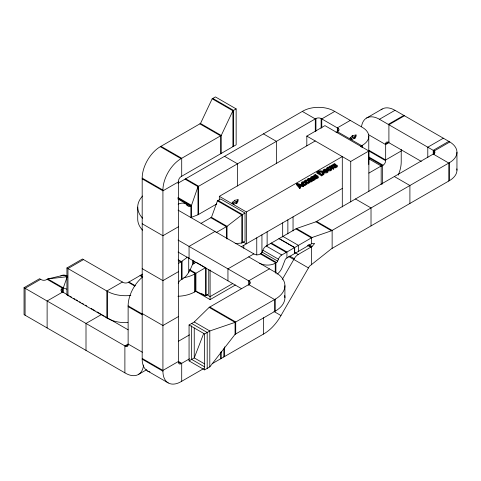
<?xml version="1.0" encoding="UTF-8"?>
<svg xmlns="http://www.w3.org/2000/svg" width="481" height="481" viewBox="0 0 481 481"><rect width="100%" height="100%" fill="white"/><g stroke="black" fill="none" stroke-linecap="round" stroke-linejoin="round"><path stroke-width="0.72" d="M311.417 178.174L313.143 177.597L313.179 176.677L312.53 176.305C308.459 177.098 311.959 179.533 314.069 177.892C315.903 178.776 311.466 179.912 310.708 178.95M316.113 174.982L315.47 174.609C311.892 174.904 314.165 177.982 316.408 176.329C319.781 176.184 314.382 177.639 316.203 177.88C319.234 177.97 318.434 174.501 315.795 175.974C312.373 177.261 316.306 173.286 316.113 175.884L314.598 176.299M323.262 173.954L323.292 173.635C322.312 171.795 319.576 171.861 318.079 173.052M331.301 167.37C331.042 164.887 333.243 165.68 331.337 167.135M307.642 179.75C306.433 182.299 311.862 182.978 312.806 180.736L312.806 179.84L312.151 179.455L310.768 180.658A1.413 0.812 0 0 1 309.824 180.706L308.874 180.363L311.363 178.926L311.363 179.822L308.874 181.259M63.324 292.4L63.324 287.909L67.208 276.683A13.011 7.516 60 0 0 60.702 276.04M201.106 223.328L211.472 217.34L217.436 200.848L220.677 198.978L245.039 213.047L245.039 241.179L241.799 243.049L235.155 243.602M203.728 333.381L194.246 357.906L189.063 360.9L189.063 324.982L194.246 321.987L209.151 307.395L249.326 284.199L249.326 281.205L178.042 240.049M178.042 210.119L254.515 254.269A3.668 2.116 0 0 0 259.698 254.269L260.991 253.523A1.834 1.058 -60 0 0 262.115 252.122L262.866 250.198A5.501 3.175 -60 0 1 266.233 246.007L296.494 228.535L315.939 221.801L433.88 153.704A3.668 2.116 0 0 0 433.88 150.709L433.88 154.455M259.698 263.245A10.997 6.349 0 0 0 275.252 263.245L276.545 262.5A1.834 1.058 -60 0 0 277.669 261.105L278.415 259.175A5.501 3.175 -60 0 1 281.782 254.984L312.049 237.512L331.493 230.778L449.434 162.686A25.661 14.815 0 0 0 449.434 141.733M327.459 169.09L328.92 168.422L330.982 169.613M178.198 283.189L178.95 281.89A3.668 2.116 -60 0 1 180.784 279.954C187.025 277.086 189.965 270.713 192.376 264.682L195.917 262.235M149.922 371.897A25.661 14.815 -60 0 1 142.184 359.199L142.184 178.108A25.661 14.815 -60 0 1 160.323 146.681L200.505 123.485L212.169 98.791L215.41 96.921L236.147 108.892L236.147 144.811L181.066 176.617A3.668 2.116 -60 0 0 178.469 181.103L178.469 362.193L181.066 363.69L189.49 358.826M313.63 176.359C313.077 178.577 316.348 177.014 317.448 177.212M332.407 165.783L332.605 165.404M301.365 183.501L301.719 184.812M236.748 201.912L236.099 201.533L233.507 203.03L233.507 204.527L236.099 203.03L236.748 203.409L236.748 201.912L238.041 199.663L234.157 200.415L234.8 200.787L232.209 202.285L232.209 203.782M236.748 203.409L238.041 201.16L238.041 199.663M354.744 137.199L354.094 136.82L351.503 138.318L351.503 139.815L354.094 138.318L354.744 138.696L354.744 137.199L356.036 134.951L352.152 135.702L352.152 137.199M354.744 138.696L356.036 136.448L356.036 134.951M282.281 279.413L294.258 258.67A7.961 4.594 -60 0 1 298.238 254.467L312.049 246.494L314.64 243.5L312.049 243.5L286.273 258.381A1.834 1.058 -60 0 0 285.149 259.776L282.161 267.49A9.163 5.291 -60 0 1 277.11 274.122M303.938 182.077L302.435 182.443L302.038 183.081L304.022 184.241L305.14 184.007L305.736 183.153L306.451 183.526L304.882 184.626A1.966 1.136 0 0 1 303.547 184.698C301.124 184.782 300.342 181.668 303.258 181.68L303.938 182.077L303.902 182.99L302.098 183.634M306.974 180.321L305.471 180.688L305.074 181.331L307.058 182.485L308.177 182.251L308.808 181.379L309.487 181.776L307.918 182.876A1.966 1.136 0 0 1 306.583 182.942C304.16 183.027 303.379 179.912 306.295 179.93L306.974 180.321L306.938 181.241L305.134 181.884M187.013 256.986L186.159 258.183L180.784 261.995A25.661 14.815 -60 0 0 178.415 263.546M333.195 165.711L335.089 164.929L335.089 164.027L334.439 163.654C327.032 167.328 341.696 163.961 334.529 166.516L334.499 167.43L335.179 167.827C336.021 167.791 338.239 166.805 336.953 165.855M312.806 179.84C308.952 184.716 303.974 176.07 311.363 178.926M189.063 360.9L204.611 369.877L209.8 366.889L235.071 334.337L275.252 311.141A32.991 19.048 0 0 0 284.704 295.538M304.635 181.499L304.311 182.521L305.639 183.574M330.603 170.226L330.928 169.937M323.947 170.995L325.342 170.484L327.17 171.32M308.093 180.11L309.83 179.684M311.159 177.693L310.498 178.619M236.147 108.892L232.906 110.762L221.242 135.456L221.242 153.415M203.746 368.554L181.066 381.649A25.661 14.815 -60 0 1 162.921 371.17L162.921 190.085A25.661 14.815 -60 0 1 181.066 158.658L221.242 135.456L200.505 123.485M178.469 181.854L162.921 190.831L142.184 178.86M177.904 183.261L302.976 111.051A21.994 12.698 0 0 1 334.085 111.051L362.337 127.363A21.994 12.698 0 0 1 362.337 145.322L362.337 147.547M336.027 132.377L337.969 131.259A3.668 2.116 0 0 0 337.969 128.265L321.122 118.536A3.668 2.116 0 0 0 315.939 118.536L197.992 186.628L191.51 205.339L191.51 217.31L190.867 217.683L190.867 205.712L177.904 198.226M143.566 365.013A25.661 14.815 60 0 1 125.535 373.214L24.05 314.622L24.05 287.686L39.604 278.703L41.288 279.677A3.668 2.116 0 0 0 46.471 279.677L47.769 278.932L62.608 275.451M40.638 279.305L25.084 288.281L25.084 315.223M334.728 111.424L321.771 118.909L321.771 127.796M127.868 322.601A25.661 14.815 0 0 1 107.491 318.32L66.925 294.901L66.925 267.959L82.479 258.982L123.046 282.401A3.668 2.116 0 0 0 128.229 282.401L142.616 274.098M83.514 259.578L67.959 268.56L67.959 295.496M306.812 145.845L306.812 136.105L324.958 125.631L368.867 150.98L368.867 191.444M178.102 204.184A18.332 10.582 -60 0 1 187.975 205.886A3.668 2.116 -60 0 0 190.217 206.084L191.51 205.339L177.904 197.481M350.282 120.406L337.325 127.886L337.325 132.329M219.33 200.048L219.33 196.344L315.235 140.969M62.025 292.4L62.025 288.66L63.324 287.909L66.769 289.147M191.51 217.31L197.992 214.766L216.787 203.914M366.612 118.013L382.167 109.031M178.469 226.749L162.921 235.732L142.184 223.755M379.443 119.282L394.997 110.305L449.825 141.955L434.271 150.938L379.443 119.282A25.661 14.815 60 0 0 361.502 126.75M350.204 139.069L350.204 137.572L352.795 136.075L352.152 135.702M388.257 124.375L403.812 115.392M404.461 115.765L388.907 124.747L388.907 142.707L385.666 144.577L368.356 134.578M122.396 282.028L106.842 291.005L106.842 317.947M219.33 196.344L246.392 211.965L342.298 156.596L342.298 206.956M245.039 213.047L241.799 214.917L227.026 226.317L216.011 232.678M360.395 146.446L362.337 145.322M303.764 185.311L303.09 185.702L301.316 185.179L299.489 186.237L300.397 187.259L300.397 188.155L299.753 188.528L296.579 184.83L296.579 183.934L297.366 183.483L303.764 185.311L303.764 186.213L303.09 186.598L301.316 186.075L300.102 186.778M316.895 172.204C319.318 168.921 328.282 172.192 321.681 174.964L316.895 172.204L316.895 173.1L321.681 175.866L323.917 174.35L323.984 173.142M214.983 231.445L189.063 246.41L189.063 258.387M331.301 166.474L333.85 167.941L333.85 168.843L333.243 169.192L329.653 167.117L329.653 166.222L330.261 165.873L330.79 166.179L331.577 165.133L332.209 165.494M313.143 176.695C306.607 178.902 320.929 176.1 313.269 179.575L312.59 179.185L312.59 180.08L313.991 180.291L315.283 179.563L315.392 178.806M335.089 164.027L333.327 164.622L333.195 165.891M332.173 166.414L331.577 166.029M303.902 182.99L303.258 182.582M313.143 177.597L311.838 177.387M316.083 175.902L315.47 175.511M312.59 179.185L314.069 178.788L314.712 179.082L314.712 178.18M334.499 166.534L335.179 166.925C340.145 165.187 335.293 164.508 333.195 164.989M312.59 180.08L312.62 179.166M318.326 177.11L318.224 177.868L317.328 178.451L316.203 178.782L315.524 178.385L316.306 178.271M334.499 167.43L334.848 167.388M299.753 188.528L299.753 187.626L300.397 187.259M329.653 166.222L333.243 168.29L333.85 167.941M306.812 136.105L350.727 161.46L368.867 150.98M380.483 166.697L383.074 165.199A3.668 2.116 -60 0 0 385.666 160.708L385.666 143.825L388.907 141.955M101.557 314.472L86.003 323.454L86.003 350.39M178.469 271.651L162.921 280.627L142.184 268.657M401.22 150.98L385.666 159.963L368.993 150.337M241.203 246.807L342.298 188.438M368.867 173.1L381.18 165.993L381.18 184.506M183.832 277.717A25.661 14.815 0 0 0 194.625 274.002L205.513 267.713L205.513 295.851L195.917 291.209L194.625 291.961A25.661 14.815 0 0 1 177.964 296.272M443.344 138.215L427.789 147.192L427.789 157.672M253.866 253.896L227.946 268.861L227.946 280.832M448.785 141.36L433.231 150.337L433.231 154.076L448.785 163.059L448.785 181.018M232.78 283.519L210.101 296.615L206.878 294.751M24.05 287.686L125.535 346.278L128.126 344.781L128.126 305.868A25.661 14.815 -60 0 1 142.725 276.888M178.469 316.546L162.921 325.523L142.184 313.552M195.923 291.42L210.101 299.609L235.371 285.017M269.42 268.861L248.683 280.832L248.683 285.323M456.854 168.879A25.661 14.815 0 0 1 449.434 180.646L331.493 248.737L310.75 265.199A3.668 2.116 -60 0 0 308.922 267.135L280.507 316.342A32.991 19.048 -60 0 1 264.015 333.76L212.169 363.69M178.469 341.239L189.49 334.878M189.063 324.982L204.611 333.964L209.8 330.97L235.071 322.36L275.252 299.164A32.991 19.048 0 0 0 275.252 272.228L275.252 263.245M138.366 374.483L146.789 369.618M304.954 181.277L305.609 181M304.617 185.101L305.14 184.902M335.281 167.316L335.744 167.19M308.652 179.239L309.018 179.172M67.208 276.683L47.769 278.932L63.324 287.909M325.421 170.021L325.884 170.07M306.114 183.742L306.583 183.844A1.966 1.136 0 0 0 307.918 183.772L309.361 182.858L309.487 181.776M297.607 184.091L300.601 184.969L299.122 185.816L297.607 184.091L297.607 184.993M298.202 185.167L300 185.69M303.078 185.492L302.128 185.089M336.423 166.258L333.616 166.691L332.407 165.969M421.308 161.412L388.257 142.334A3.668 2.116 60 0 0 385.666 143.825M350.204 137.572L351.503 138.318M302.327 111.424L315.289 118.909L315.289 131.499M337.325 131.632L361.688 145.701L361.688 147.18M368.993 151.082L385.666 160.708M368.969 157.053L383.074 165.199M368.963 157.798L382.425 165.572L382.425 184.085M368.939 158.922L381.18 165.993M394.348 176.527L409.902 185.51L409.902 203.469M212.818 98.419L233.556 110.389L233.556 146.308M212.169 98.791L232.906 110.762L232.906 146.681M263.444 133.874L276.407 141.36L276.407 163.57M355.465 198.978L371.019 207.954L371.019 225.914M311.033 179.635L311.363 179.822M199.855 123.857L220.593 135.834L220.593 153.794M224.561 156.325L237.524 163.805L237.524 186.021M316.588 221.422L332.137 230.405L332.137 248.364M315.939 221.801L331.493 230.778M160.973 146.308L181.71 158.279L181.71 176.238M160.323 146.681L181.066 158.658M296.494 228.535L312.049 237.512M295.845 228.908L311.399 237.885L311.399 243.873M308.808 244.625L312.049 246.494M308.159 244.997L311.399 246.867L311.399 264.827M307.515 245.37L310.75 247.24M232.209 202.285L233.507 203.03M185.678 178.77L198.641 186.255L198.641 214.394M185.035 179.148L197.992 186.628L197.992 214.766M282.888 236.387L298.442 245.37L298.442 251.359M218.085 200.475L242.448 214.538L242.448 242.677M217.436 200.848L241.799 214.917L241.799 243.049M279.148 238.552L294.697 247.529L294.697 253.517M278.998 238.636L294.552 247.613L294.552 253.601M294.997 252.597L298.238 254.467M271.368 243.037L286.923 252.02L286.923 258.008M270.719 243.416L286.273 252.393M289.718 256.048L294.258 258.67M288.612 256.469L308.459 267.929M266.233 246.007L281.782 254.984M211.472 217.34L227.026 226.317L227.026 239.039M210.822 217.713L226.377 226.695L226.377 238.666M142.184 178.108L162.921 190.085M177.904 198.978L190.217 206.084M186.676 205.134L187.975 205.886M262.866 250.198L278.415 259.175M262.115 252.122L277.669 261.105M243.17 241.955L246.392 243.813L246.392 211.965M260.991 253.523L276.545 262.5M260.347 253.896L275.896 262.873L275.896 273.352M248.683 256.89L275.252 272.228M248.683 284.572L274.603 299.543L274.603 311.514M196.537 262.53L205.513 267.713M178.042 252.026L241.552 288.69M273.954 311.502L280.97 315.548M178.192 259.752L181.433 261.622L181.433 279.581M178.192 260.498L180.784 261.995M189.442 269.51L195.917 273.25L195.917 291.209M189.442 270.256L195.274 273.629L195.274 291.582M201.665 293.626L205.513 295.851L208.754 293.981L208.754 269.546M209.8 307.022L235.72 321.987L235.72 333.964M209.151 307.395L235.071 322.36L235.071 334.337M140.668 275.216L142.616 276.341M140.025 275.589L142.616 277.086M128.878 282.028L135.359 285.768M128.361 282.329L134.836 286.069M194.246 321.987L209.8 330.97L209.8 366.889M191.654 323.485L207.203 332.467L207.203 368.386M66.925 267.959L107.491 291.384A25.661 14.815 0 0 0 130.832 295.412M128.126 305.868L142.382 314.099M128.126 306.613L142.382 314.845M204.611 363.895L194.246 357.906L194.246 327.976M204.611 366.889L191.654 359.403L191.654 325.733M47.12 279.305L62.674 288.281L62.674 292.027L47.12 301.004L47.12 327.946M69.156 295.767L62.025 291.648A3.668 2.116 0 0 1 62.025 288.66M70.448 296.512L71.747 297.264M73.689 298.382L74.988 299.134M76.281 299.879L77.579 300.631M79.521 301.755L80.82 302.501M82.113 303.246L83.411 303.998M85.353 305.122L86.652 305.868M91.186 308.489L95.076 310.732M97.018 311.856L100.908 314.099M102.206 314.845L104.149 315.969M105.441 316.72L106.74 317.466M108.039 318.218L128.126 329.816M142.382 352.26L128.126 344.029L124.886 345.899L124.886 372.841M142.184 358.453L162.921 370.424L178.469 361.441L181.71 363.317L181.71 381.277M142.184 359.199L162.921 371.17M147.493 370.947L168.236 382.918M327.657 170.839C329.581 173.268 323.953 173.713 323.178 171.633M326.936 169.841C328.03 171.2 331.746 171.537 331.71 169.306M296.579 183.934L299.753 187.626M326.749 169.571L326.665 169.3A2.02 1.166 0 0 1 326.803 168.789M456.95 152.206L456.95 170.166M449.434 162.686L449.434 180.646M434.271 150.938L434.271 153.932M401.22 149.519L401.22 161.905A25.661 14.815 -60 0 1 398.238 175.138M368.777 136.345L368.777 164.478M354.094 136.82L354.094 138.318M350.727 161.46L350.727 201.924M337.969 128.265L337.969 131.223M335.179 166.925L335.179 167.827M333.243 168.29L333.243 169.192M321.681 174.964L321.681 175.866M321.122 118.536L321.122 128.162M317.646 176.485L317.646 177.387M316.203 177.88L316.203 178.782M315.939 118.536L315.939 131.121M315.56 177.471L315.524 178.385M313.269 179.575L313.269 180.477M312.151 179.455L312.151 180.357M308.808 181.379L308.808 182.281M306.451 183.526L306.325 184.614L304.882 185.528A1.966 1.136 0 0 1 303.547 185.594M303.09 185.702L303.09 186.598M301.316 185.179L301.316 186.075M293.049 216.877L293.049 230.946M287.866 219.871L287.866 233.94M284.914 285.696L284.914 297.667M282.678 222.859L282.678 236.935M275.252 299.164L275.252 311.141M267.129 231.842L267.129 245.911M263.366 317.67L263.366 334.133M261.941 234.836L261.941 252.609M256.758 237.83L256.758 254.864M243.795 245.31L243.795 248.274M236.099 201.533L236.099 203.03M224.483 346.855L224.483 356.583M223.833 348.725L223.833 356.956M221.242 351.719L221.242 358.453M220.593 352.092L220.593 358.826M210.101 269.949L210.101 299.609M206.157 268.079L206.157 295.478M204.611 333.964L204.611 369.877M194.625 274.002L194.625 291.961M193.975 261.117L193.975 263.36M193.326 260.738L193.326 263.732M192.376 260.191L192.376 264.682M188.72 257.6L188.72 272.565M182.077 261.249L182.077 279.208M137.716 207.125L137.716 219.102A40.326 23.28 0 0 0 142.61 230.213M107.491 291.384L107.491 318.32M61.352 275.667A13.011 7.516 60 0 1 67.256 275.986M128.126 344.781A3.668 2.116 60 0 1 125.535 346.278M181.066 363.69A3.668 2.116 -60 0 1 178.469 362.193M381.102 109.764A25.661 14.815 60 0 1 394.997 110.305M142.61 218.242A40.326 23.28 0 0 1 142.61 196.014M249.326 281.205A3.668 2.116 0 0 1 249.326 284.199M310.768 181.559A1.413 0.812 0 0 1 310.461 181.614M323.094 171.362A2.02 1.166 0 0 1 323.448 170.623M324.537 170.1A2.002 1.154 0 0 1 324.97 170.034M328.222 170.737C327.555 172.847 323.839 172.306 323.094 170.466A2.02 1.166 0 0 1 323.448 169.721L324.14 169.324A2.002 1.154 0 0 1 325.421 169.12L327.254 169.679L328.222 170.737M331.794 168.675C331.132 170.785 327.411 170.244 326.665 168.404A2.02 1.166 0 0 1 327.02 167.659L327.711 167.262A2.002 1.154 0 0 1 328.992 167.057L330.832 167.616L331.794 168.675M323.292 172.739L322.931 173.539L321.771 174.284L318.079 172.15C319.576 170.965 322.312 170.899 323.292 172.739M308.093 179.215L308.411 180.092L310.311 178.998L308.91 178.74L308.093 179.215M327.417 170.947C322.859 173.827 323.418 166.456 327.417 170.947M330.988 168.885C326.431 171.765 326.99 164.388 330.988 168.885"/></g></svg>
